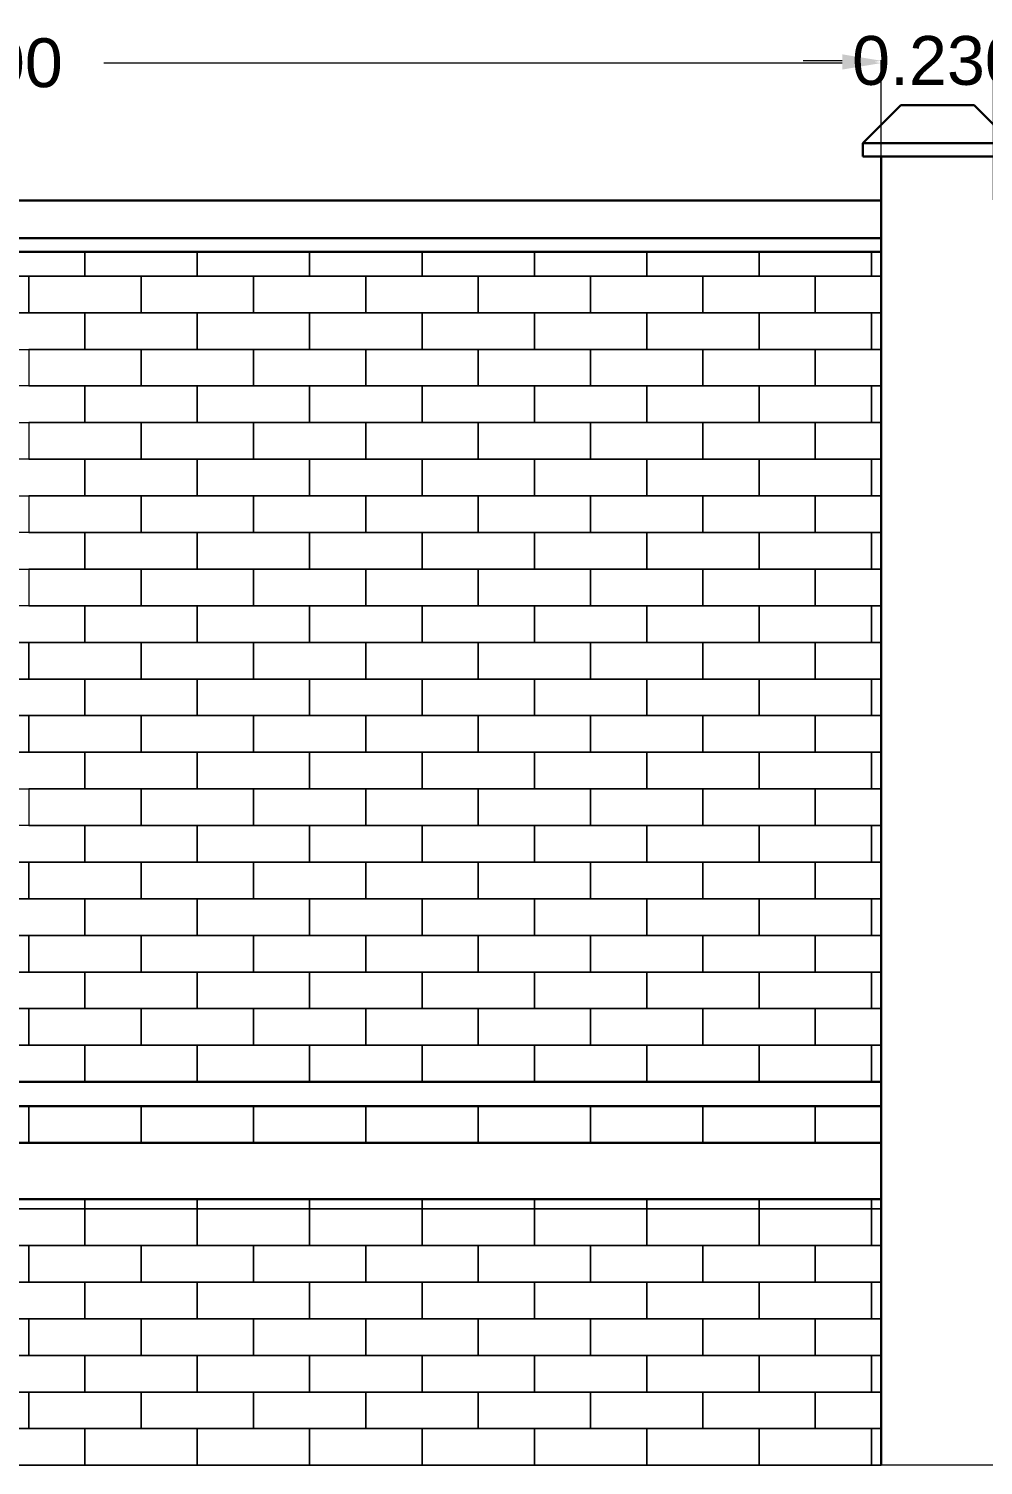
# Model space of a CAD drawing. Header units: millimetres. Extents: x 3614 to 12428, y -844 to 6844.
# Drawn here: x 5706.764 to 5708.718, y -789.498 to -786.556 of the extents above; entities that cross this region are included whole.
import ezdxf

# ---------------------------------------------------------------- set-up
doc = ezdxf.new("R2010")
doc.units = ezdxf.units.MM
doc.header["$LTSCALE"] = 40
doc.header["$MEASUREMENT"] = 0
doc.header["$PDMODE"] = 32
doc.header["$PDSIZE"] = 0.02
doc.layers.get('Defpoints').update_dxf_attribs({"linetype": 'CONTINUOUS', "lineweight": 20})
for name, color, linetype, lineweight in [('brick Hatch', 30, 'CONTINUOUS', 13), ('Dim', 220, 'CONTINUOUS', 15), ('Wall', 7, 'CONTINUOUS', 30), ('Window-Wall', 7, 'CONTINUOUS', 18)]:
    doc.layers.add(name, color=color, linetype=linetype, lineweight=lineweight)
doc.styles.add('DIM', font='arial.ttf')
doc.styles.add('Tabrej', font='GOTHIC.TTF')
doc.dimstyles.new('Tabrej', dxfattribs={"dimtxt": 0.5, "dimasz": 0.45, "dimexe": 0.18, "dimexo": 0.0625, "dimgap": 0.09, "dimtad": 0, "dimdec": 3, "dimzin": 0, "dimdsep": 46, "dimtxsty": 'Tabrej', "dimcen": 0, "dimclrd": 256, "dimclre": 256, "dimclrt": 7, "dimaunit": 1, "dimadec": 3, "dimazin": 0, "dimtfac": 1, "dimtdec": 3, "dimtofl": 0, "dimtmove": 0, "dimatfit": 3, "dimfxl": 0, "dimtolj": 1, "dimtzin": 0, "dimlwd": -1, "dimlwe": -1, "dimarcsym": 0})

# ---------------------------------------------------------------- blocks, each defined once
blk = doc.blocks.new('*D388')
at = {"layer": 'Defpoints', "color": 0, "ltscale": 0.05, "transparency": 16777216}
for p in [(5708.509, -786.6264), (5704.809, -786.9076), (5708.509, -786.9076)]:
    blk.add_point(p, dxfattribs=at)
at = {"layer": 'Dim', "ltscale": 0.05, "transparency": 16777216}
for p, q in [((5704.809, -786.9066), (5704.809, -786.6254)), ((5704.889, -786.6264), (5706.4005, -786.6264)), ((5708.429, -786.6264), (5706.9175, -786.6264)), ((5708.509, -786.9066), (5708.509, -786.6254))]:
    blk.add_line(p, q, dxfattribs=at)
for points in [[(5704.889, -786.613), (5704.889, -786.6397), (5704.809, -786.6264)], [(5708.429, -786.613), (5708.429, -786.6397), (5708.509, -786.6264)]]:
    blk.add_solid(points, dxfattribs=at)
at = {"layer": 'Dim', "color": 7, "ltscale": 0.05, "transparency": 16777216, "insert": (5706.659, -786.6264), "char_height": 0.1, "attachment_point": 5, "style": 'DIM'}
blk.add_mtext('\\A1;3.700', dxfattribs=at)
blk = doc.blocks.new('*D389')
at = {"layer": 'Defpoints', "color": 0, "ltscale": 0.05, "transparency": 16777216}
for p in [(5708.739, -786.6217), (5708.509, -786.9076), (5708.739, -786.9076)]:
    blk.add_point(p, dxfattribs=at)
at = {"layer": 'Dim', "ltscale": 0.05, "transparency": 16777216}
for p, q in [((5708.429, -786.6217), (5708.349, -786.6217)), ((5708.509, -786.9066), (5708.509, -786.6207)), ((5708.739, -786.9066), (5708.739, -786.6207)), ((5708.819, -786.6217), (5708.899, -786.6217))]:
    blk.add_line(p, q, dxfattribs=at)
for points in [[(5708.429, -786.6084), (5708.429, -786.635), (5708.509, -786.6217)], [(5708.819, -786.6084), (5708.819, -786.635), (5708.739, -786.6217)]]:
    blk.add_solid(points, dxfattribs=at)
at = {"layer": 'Dim', "color": 7, "ltscale": 0.05, "transparency": 16777216, "insert": (5708.624, -786.6217), "char_height": 0.1, "attachment_point": 5, "style": 'DIM'}
blk.add_mtext('\\A1;0.230', dxfattribs=at)

msp = doc.modelspace()

# ---------------------------------------------------------------- linework, layer by layer
at = {"layer": 'brick Hatch'}
for points in [[(5706.649, -787.0126), (5706.649, -787.0626), (5706.879, -787.0626), (5706.879, -787.0126)], [(5706.879, -787.0126), (5706.879, -787.0626), (5707.109, -787.0626), (5707.109, -787.0126)], [(5707.109, -787.0126), (5707.109, -787.0626), (5707.339, -787.0626), (5707.339, -787.0126)], [(5707.339, -787.0126), (5707.339, -787.0626), (5707.569, -787.0626), (5707.569, -787.0126)], [(5707.569, -787.0126), (5707.569, -787.0626), (5707.799, -787.0626), (5707.799, -787.0126)], [(5707.799, -787.0126), (5707.799, -787.0626), (5708.029, -787.0626), (5708.029, -787.0126)], [(5708.029, -787.0126), (5708.029, -787.0626), (5708.259, -787.0626), (5708.259, -787.0126)], [(5708.259, -787.0126), (5708.259, -787.0626), (5708.489, -787.0626), (5708.489, -787.0126)], [(5708.489, -787.0126), (5708.489, -787.0626), (5708.509, -787.0626)], [(5708.509, -787.0626), (5708.374, -787.0626), (5708.374, -787.1376), (5708.509, -787.1376)], [(5708.509, -787.1376), (5708.489, -787.1376), (5708.489, -787.2126), (5708.509, -787.2126)], [(5708.509, -787.2126), (5708.374, -787.2126), (5708.374, -787.2876), (5708.509, -787.2876)], [(5708.509, -787.2876), (5708.489, -787.2876), (5708.489, -787.3626), (5708.509, -787.3626)], [(5708.509, -787.3626), (5708.374, -787.3626), (5708.374, -787.4376), (5708.509, -787.4376)], [(5708.509, -787.4376), (5708.489, -787.4376), (5708.489, -787.5126), (5708.509, -787.5126)], [(5708.509, -787.5126), (5708.374, -787.5126), (5708.374, -787.5876), (5708.509, -787.5876)], [(5708.509, -787.5876), (5708.489, -787.5876), (5708.489, -787.6626), (5708.509, -787.6626)], [(5708.509, -787.6626), (5708.374, -787.6626), (5708.374, -787.7376), (5708.509, -787.7376)], [(5708.509, -787.7376), (5708.489, -787.7376), (5708.489, -787.8126), (5708.509, -787.8126)], [(5708.509, -787.8126), (5708.374, -787.8126), (5708.374, -787.8876), (5708.509, -787.8876)], [(5708.509, -787.8876), (5708.489, -787.8876), (5708.489, -787.9626), (5708.509, -787.9626)], [(5708.509, -787.9626), (5708.374, -787.9626), (5708.374, -788.0376), (5708.509, -788.0376)], [(5708.509, -788.0376), (5708.489, -788.0376), (5708.489, -788.1126), (5708.509, -788.1126)], [(5708.509, -788.1126), (5708.374, -788.1126), (5708.374, -788.1876), (5708.509, -788.1876)], [(5708.509, -788.1876), (5708.489, -788.1876), (5708.489, -788.2626), (5708.509, -788.2626)], [(5708.509, -788.2626), (5708.374, -788.2626), (5708.374, -788.3376), (5708.509, -788.3376)], [(5708.509, -788.3376), (5708.489, -788.3376), (5708.489, -788.4126), (5708.509, -788.4126)], [(5708.509, -788.4126), (5708.374, -788.4126), (5708.374, -788.4876), (5708.509, -788.4876)], [(5708.509, -788.4876), (5708.489, -788.4876), (5708.489, -788.5626), (5708.509, -788.5626)], [(5708.509, -788.5626), (5708.374, -788.5626), (5708.374, -788.6376), (5708.509, -788.6376)], [(5708.509, -788.6376), (5708.489, -788.6376), (5708.489, -788.7126), (5708.509, -788.7126)], [(5708.509, -788.7626), (5708.374, -788.7626), (5708.374, -788.8376), (5708.509, -788.8376)], [(5706.649, -788.9526), (5706.649, -788.9726), (5706.879, -788.9726), (5706.879, -788.9526)], [(5706.649, -788.9526), (5706.649, -788.9726), (5706.879, -788.9726), (5706.879, -788.9526)], [(5706.879, -788.9526), (5706.879, -788.9726), (5707.109, -788.9726), (5707.109, -788.9526)], [(5706.879, -788.9526), (5706.879, -788.9726), (5707.109, -788.9726), (5707.109, -788.9526)], [(5707.109, -788.9526), (5707.109, -788.9726), (5707.339, -788.9726), (5707.339, -788.9526)], [(5707.109, -788.9526), (5707.109, -788.9726), (5707.339, -788.9726), (5707.339, -788.9526)], [(5707.339, -788.9526), (5707.339, -788.9726), (5707.569, -788.9726), (5707.569, -788.9526)], [(5707.339, -788.9526), (5707.339, -788.9726), (5707.569, -788.9726), (5707.569, -788.9526)], [(5707.569, -788.9526), (5707.569, -788.9726), (5707.799, -788.9726), (5707.799, -788.9526)], [(5707.569, -788.9526), (5707.569, -788.9726), (5707.799, -788.9726), (5707.799, -788.9526)], [(5707.799, -788.9526), (5707.799, -788.9726), (5708.029, -788.9726), (5708.029, -788.9526)], [(5707.799, -788.9526), (5707.799, -788.9726), (5708.029, -788.9726), (5708.029, -788.9526)], [(5708.029, -788.9526), (5708.029, -788.9726), (5708.259, -788.9726), (5708.259, -788.9526)], [(5708.029, -788.9526), (5708.029, -788.9726), (5708.259, -788.9726), (5708.259, -788.9526)], [(5708.259, -788.9526), (5708.259, -788.9726), (5708.489, -788.9726), (5708.489, -788.9526)], [(5708.259, -788.9526), (5708.259, -788.9726), (5708.489, -788.9726), (5708.489, -788.9526)], [(5708.489, -788.9526), (5708.489, -788.9726), (5708.509, -788.9726)], [(5708.489, -788.9526), (5708.489, -788.9726), (5708.509, -788.9726)], [(5708.509, -788.9726), (5708.489, -788.9726), (5708.489, -789.0476), (5708.509, -789.0476)], [(5708.509, -789.0476), (5708.374, -789.0476), (5708.374, -789.1226), (5708.509, -789.1226)], [(5706.6777, -789.1976), (5706.879, -789.1976), (5706.879, -789.1226), (5706.649, -789.1226), (5706.649, -789.129)], [(5708.509, -789.1226), (5708.489, -789.1226), (5708.489, -789.1976), (5708.509, -789.1976)], [(5706.6403, -789.1976), (5706.534, -789.1976), (5706.534, -789.2726), (5706.764, -789.2726), (5706.764, -789.1976), (5706.6777, -789.1976)], [(5708.509, -789.1976), (5708.374, -789.1976), (5708.374, -789.2726), (5708.509, -789.2726)], [(5708.509, -789.2726), (5708.489, -789.2726), (5708.489, -789.3476), (5708.509, -789.3476)], [(5708.509, -789.3476), (5708.374, -789.3476), (5708.374, -789.4226), (5708.509, -789.4226)], [(5708.509, -789.4226), (5708.489, -789.4226), (5708.489, -789.4976), (5708.509, -789.4976)]]:
    msp.add_lwpolyline(points, dxfattribs=at)
for points in [[(5706.764, -787.0626), (5706.534, -787.0626), (5706.534, -787.1376), (5706.764, -787.1376)], [(5706.994, -787.0626), (5706.764, -787.0626), (5706.764, -787.1376), (5706.994, -787.1376)], [(5707.224, -787.0626), (5706.994, -787.0626), (5706.994, -787.1376), (5707.224, -787.1376)], [(5707.454, -787.0626), (5707.224, -787.0626), (5707.224, -787.1376), (5707.454, -787.1376)], [(5707.684, -787.0626), (5707.454, -787.0626), (5707.454, -787.1376), (5707.684, -787.1376)], [(5707.914, -787.0626), (5707.684, -787.0626), (5707.684, -787.1376), (5707.914, -787.1376)], [(5708.144, -787.0626), (5707.914, -787.0626), (5707.914, -787.1376), (5708.144, -787.1376)], [(5708.374, -787.0626), (5708.144, -787.0626), (5708.144, -787.1376), (5708.374, -787.1376)], [(5706.879, -787.1376), (5706.649, -787.1376), (5706.649, -787.2126), (5706.879, -787.2126)], [(5707.109, -787.1376), (5706.879, -787.1376), (5706.879, -787.2126), (5707.109, -787.2126)], [(5707.339, -787.1376), (5707.109, -787.1376), (5707.109, -787.2126), (5707.339, -787.2126)], [(5707.569, -787.1376), (5707.339, -787.1376), (5707.339, -787.2126), (5707.569, -787.2126)], [(5707.799, -787.1376), (5707.569, -787.1376), (5707.569, -787.2126), (5707.799, -787.2126)], [(5708.029, -787.1376), (5707.799, -787.1376), (5707.799, -787.2126), (5708.029, -787.2126)], [(5708.259, -787.1376), (5708.029, -787.1376), (5708.029, -787.2126), (5708.259, -787.2126)], [(5708.489, -787.1376), (5708.259, -787.1376), (5708.259, -787.2126), (5708.489, -787.2126)], [(5706.994, -787.2126), (5706.764, -787.2126), (5706.764, -787.2876), (5706.994, -787.2876)], [(5707.224, -787.2126), (5706.994, -787.2126), (5706.994, -787.2876), (5707.224, -787.2876)], [(5707.454, -787.2126), (5707.224, -787.2126), (5707.224, -787.2876), (5707.454, -787.2876)], [(5707.684, -787.2126), (5707.454, -787.2126), (5707.454, -787.2876), (5707.684, -787.2876)], [(5707.914, -787.2126), (5707.684, -787.2126), (5707.684, -787.2876), (5707.914, -787.2876)], [(5708.144, -787.2126), (5707.914, -787.2126), (5707.914, -787.2876), (5708.144, -787.2876)], [(5708.374, -787.2126), (5708.144, -787.2126), (5708.144, -787.2876), (5708.374, -787.2876)], [(5706.879, -787.2876), (5706.649, -787.2876), (5706.649, -787.3626), (5706.879, -787.3626)], [(5707.109, -787.2876), (5706.879, -787.2876), (5706.879, -787.3626), (5707.109, -787.3626)], [(5707.339, -787.2876), (5707.109, -787.2876), (5707.109, -787.3626), (5707.339, -787.3626)], [(5707.569, -787.2876), (5707.339, -787.2876), (5707.339, -787.3626), (5707.569, -787.3626)], [(5707.799, -787.2876), (5707.569, -787.2876), (5707.569, -787.3626), (5707.799, -787.3626)], [(5708.029, -787.2876), (5707.799, -787.2876), (5707.799, -787.3626), (5708.029, -787.3626)], [(5708.259, -787.2876), (5708.029, -787.2876), (5708.029, -787.3626), (5708.259, -787.3626)], [(5708.489, -787.2876), (5708.259, -787.2876), (5708.259, -787.3626), (5708.489, -787.3626)], [(5706.994, -787.3626), (5706.764, -787.3626), (5706.764, -787.4376), (5706.994, -787.4376)], [(5707.224, -787.3626), (5706.994, -787.3626), (5706.994, -787.4376), (5707.224, -787.4376)], [(5707.454, -787.3626), (5707.224, -787.3626), (5707.224, -787.4376), (5707.454, -787.4376)], [(5707.684, -787.3626), (5707.454, -787.3626), (5707.454, -787.4376), (5707.684, -787.4376)], [(5707.914, -787.3626), (5707.684, -787.3626), (5707.684, -787.4376), (5707.914, -787.4376)], [(5708.144, -787.3626), (5707.914, -787.3626), (5707.914, -787.4376), (5708.144, -787.4376)], [(5708.374, -787.3626), (5708.144, -787.3626), (5708.144, -787.4376), (5708.374, -787.4376)], [(5706.879, -787.4376), (5706.649, -787.4376), (5706.649, -787.5126), (5706.879, -787.5126)], [(5707.109, -787.4376), (5706.879, -787.4376), (5706.879, -787.5126), (5707.109, -787.5126)], [(5707.339, -787.4376), (5707.109, -787.4376), (5707.109, -787.5126), (5707.339, -787.5126)], [(5707.569, -787.4376), (5707.339, -787.4376), (5707.339, -787.5126), (5707.569, -787.5126)], [(5707.799, -787.4376), (5707.569, -787.4376), (5707.569, -787.5126), (5707.799, -787.5126)], [(5708.029, -787.4376), (5707.799, -787.4376), (5707.799, -787.5126), (5708.029, -787.5126)], [(5708.259, -787.4376), (5708.029, -787.4376), (5708.029, -787.5126), (5708.259, -787.5126)], [(5708.489, -787.4376), (5708.259, -787.4376), (5708.259, -787.5126), (5708.489, -787.5126)], [(5706.994, -787.5126), (5706.764, -787.5126), (5706.764, -787.5876), (5706.994, -787.5876)], [(5707.224, -787.5126), (5706.994, -787.5126), (5706.994, -787.5876), (5707.224, -787.5876)], [(5707.454, -787.5126), (5707.224, -787.5126), (5707.224, -787.5876), (5707.454, -787.5876)], [(5707.684, -787.5126), (5707.454, -787.5126), (5707.454, -787.5876), (5707.684, -787.5876)], [(5707.914, -787.5126), (5707.684, -787.5126), (5707.684, -787.5876), (5707.914, -787.5876)], [(5708.144, -787.5126), (5707.914, -787.5126), (5707.914, -787.5876), (5708.144, -787.5876)], [(5708.374, -787.5126), (5708.144, -787.5126), (5708.144, -787.5876), (5708.374, -787.5876)], [(5706.879, -787.5876), (5706.649, -787.5876), (5706.649, -787.6626), (5706.879, -787.6626)], [(5707.109, -787.5876), (5706.879, -787.5876), (5706.879, -787.6626), (5707.109, -787.6626)], [(5707.339, -787.5876), (5707.109, -787.5876), (5707.109, -787.6626), (5707.339, -787.6626)], [(5707.569, -787.5876), (5707.339, -787.5876), (5707.339, -787.6626), (5707.569, -787.6626)], [(5707.799, -787.5876), (5707.569, -787.5876), (5707.569, -787.6626), (5707.799, -787.6626)], [(5708.029, -787.5876), (5707.799, -787.5876), (5707.799, -787.6626), (5708.029, -787.6626)], [(5708.259, -787.5876), (5708.029, -787.5876), (5708.029, -787.6626), (5708.259, -787.6626)], [(5708.489, -787.5876), (5708.259, -787.5876), (5708.259, -787.6626), (5708.489, -787.6626)], [(5706.994, -787.6626), (5706.764, -787.6626), (5706.764, -787.7376), (5706.994, -787.7376)], [(5707.224, -787.6626), (5706.994, -787.6626), (5706.994, -787.7376), (5707.224, -787.7376)], [(5707.454, -787.6626), (5707.224, -787.6626), (5707.224, -787.7376), (5707.454, -787.7376)], [(5707.684, -787.6626), (5707.454, -787.6626), (5707.454, -787.7376), (5707.684, -787.7376)], [(5707.914, -787.6626), (5707.684, -787.6626), (5707.684, -787.7376), (5707.914, -787.7376)], [(5708.144, -787.6626), (5707.914, -787.6626), (5707.914, -787.7376), (5708.144, -787.7376)], [(5708.374, -787.6626), (5708.144, -787.6626), (5708.144, -787.7376), (5708.374, -787.7376)], [(5706.879, -787.7376), (5706.649, -787.7376), (5706.649, -787.8126), (5706.879, -787.8126)], [(5707.109, -787.7376), (5706.879, -787.7376), (5706.879, -787.8126), (5707.109, -787.8126)], [(5707.339, -787.7376), (5707.109, -787.7376), (5707.109, -787.8126), (5707.339, -787.8126)], [(5707.569, -787.7376), (5707.339, -787.7376), (5707.339, -787.8126), (5707.569, -787.8126)], [(5707.799, -787.7376), (5707.569, -787.7376), (5707.569, -787.8126), (5707.799, -787.8126)], [(5708.029, -787.7376), (5707.799, -787.7376), (5707.799, -787.8126), (5708.029, -787.8126)], [(5708.259, -787.7376), (5708.029, -787.7376), (5708.029, -787.8126), (5708.259, -787.8126)], [(5708.489, -787.7376), (5708.259, -787.7376), (5708.259, -787.8126), (5708.489, -787.8126)], [(5706.764, -787.8126), (5706.534, -787.8126), (5706.534, -787.8876), (5706.764, -787.8876)], [(5706.994, -787.8126), (5706.764, -787.8126), (5706.764, -787.8876), (5706.994, -787.8876)], [(5707.224, -787.8126), (5706.994, -787.8126), (5706.994, -787.8876), (5707.224, -787.8876)], [(5707.454, -787.8126), (5707.224, -787.8126), (5707.224, -787.8876), (5707.454, -787.8876)], [(5707.684, -787.8126), (5707.454, -787.8126), (5707.454, -787.8876), (5707.684, -787.8876)], [(5707.914, -787.8126), (5707.684, -787.8126), (5707.684, -787.8876), (5707.914, -787.8876)], [(5708.144, -787.8126), (5707.914, -787.8126), (5707.914, -787.8876), (5708.144, -787.8876)], [(5708.374, -787.8126), (5708.144, -787.8126), (5708.144, -787.8876), (5708.374, -787.8876)], [(5706.879, -787.8876), (5706.649, -787.8876), (5706.649, -787.9626), (5706.879, -787.9626)], [(5707.109, -787.8876), (5706.879, -787.8876), (5706.879, -787.9626), (5707.109, -787.9626)], [(5707.339, -787.8876), (5707.109, -787.8876), (5707.109, -787.9626), (5707.339, -787.9626)], [(5707.569, -787.8876), (5707.339, -787.8876), (5707.339, -787.9626), (5707.569, -787.9626)], [(5707.799, -787.8876), (5707.569, -787.8876), (5707.569, -787.9626), (5707.799, -787.9626)], [(5708.029, -787.8876), (5707.799, -787.8876), (5707.799, -787.9626), (5708.029, -787.9626)], [(5708.259, -787.8876), (5708.029, -787.8876), (5708.029, -787.9626), (5708.259, -787.9626)], [(5708.489, -787.8876), (5708.259, -787.8876), (5708.259, -787.9626), (5708.489, -787.9626)], [(5706.764, -787.9626), (5706.534, -787.9626), (5706.534, -788.0376), (5706.764, -788.0376)], [(5706.994, -787.9626), (5706.764, -787.9626), (5706.764, -788.0376), (5706.994, -788.0376)], [(5707.224, -787.9626), (5706.994, -787.9626), (5706.994, -788.0376), (5707.224, -788.0376)], [(5707.454, -787.9626), (5707.224, -787.9626), (5707.224, -788.0376), (5707.454, -788.0376)], [(5707.684, -787.9626), (5707.454, -787.9626), (5707.454, -788.0376), (5707.684, -788.0376)], [(5707.914, -787.9626), (5707.684, -787.9626), (5707.684, -788.0376), (5707.914, -788.0376)], [(5708.144, -787.9626), (5707.914, -787.9626), (5707.914, -788.0376), (5708.144, -788.0376)], [(5708.374, -787.9626), (5708.144, -787.9626), (5708.144, -788.0376), (5708.374, -788.0376)], [(5706.879, -788.0376), (5706.649, -788.0376), (5706.649, -788.1126), (5706.879, -788.1126)], [(5707.109, -788.0376), (5706.879, -788.0376), (5706.879, -788.1126), (5707.109, -788.1126)], [(5707.339, -788.0376), (5707.109, -788.0376), (5707.109, -788.1126), (5707.339, -788.1126)], [(5707.569, -788.0376), (5707.339, -788.0376), (5707.339, -788.1126), (5707.569, -788.1126)], [(5707.799, -788.0376), (5707.569, -788.0376), (5707.569, -788.1126), (5707.799, -788.1126)], [(5708.029, -788.0376), (5707.799, -788.0376), (5707.799, -788.1126), (5708.029, -788.1126)], [(5708.259, -788.0376), (5708.029, -788.0376), (5708.029, -788.1126), (5708.259, -788.1126)], [(5708.489, -788.0376), (5708.259, -788.0376), (5708.259, -788.1126), (5708.489, -788.1126)], [(5706.994, -788.1126), (5706.764, -788.1126), (5706.764, -788.1876), (5706.994, -788.1876)], [(5707.224, -788.1126), (5706.994, -788.1126), (5706.994, -788.1876), (5707.224, -788.1876)], [(5707.454, -788.1126), (5707.224, -788.1126), (5707.224, -788.1876), (5707.454, -788.1876)], [(5707.684, -788.1126), (5707.454, -788.1126), (5707.454, -788.1876), (5707.684, -788.1876)], [(5707.914, -788.1126), (5707.684, -788.1126), (5707.684, -788.1876), (5707.914, -788.1876)], [(5708.144, -788.1126), (5707.914, -788.1126), (5707.914, -788.1876), (5708.144, -788.1876)], [(5708.374, -788.1126), (5708.144, -788.1126), (5708.144, -788.1876), (5708.374, -788.1876)], [(5706.879, -788.1876), (5706.649, -788.1876), (5706.649, -788.2626), (5706.879, -788.2626)], [(5707.109, -788.1876), (5706.879, -788.1876), (5706.879, -788.2626), (5707.109, -788.2626)], [(5707.339, -788.1876), (5707.109, -788.1876), (5707.109, -788.2626), (5707.339, -788.2626)], [(5707.569, -788.1876), (5707.339, -788.1876), (5707.339, -788.2626), (5707.569, -788.2626)], [(5707.799, -788.1876), (5707.569, -788.1876), (5707.569, -788.2626), (5707.799, -788.2626)], [(5708.029, -788.1876), (5707.799, -788.1876), (5707.799, -788.2626), (5708.029, -788.2626)], [(5708.259, -788.1876), (5708.029, -788.1876), (5708.029, -788.2626), (5708.259, -788.2626)], [(5708.489, -788.1876), (5708.259, -788.1876), (5708.259, -788.2626), (5708.489, -788.2626)], [(5706.764, -788.2626), (5706.534, -788.2626), (5706.534, -788.3376), (5706.764, -788.3376)], [(5706.994, -788.2626), (5706.764, -788.2626), (5706.764, -788.3376), (5706.994, -788.3376)], [(5707.224, -788.2626), (5706.994, -788.2626), (5706.994, -788.3376), (5707.224, -788.3376)], [(5707.454, -788.2626), (5707.224, -788.2626), (5707.224, -788.3376), (5707.454, -788.3376)], [(5707.684, -788.2626), (5707.454, -788.2626), (5707.454, -788.3376), (5707.684, -788.3376)], [(5707.914, -788.2626), (5707.684, -788.2626), (5707.684, -788.3376), (5707.914, -788.3376)], [(5708.144, -788.2626), (5707.914, -788.2626), (5707.914, -788.3376), (5708.144, -788.3376)], [(5708.374, -788.2626), (5708.144, -788.2626), (5708.144, -788.3376), (5708.374, -788.3376)], [(5706.879, -788.3376), (5706.649, -788.3376), (5706.649, -788.4126), (5706.879, -788.4126)], [(5707.109, -788.3376), (5706.879, -788.3376), (5706.879, -788.4126), (5707.109, -788.4126)], [(5707.339, -788.3376), (5707.109, -788.3376), (5707.109, -788.4126), (5707.339, -788.4126)], [(5707.569, -788.3376), (5707.339, -788.3376), (5707.339, -788.4126), (5707.569, -788.4126)], [(5707.799, -788.3376), (5707.569, -788.3376), (5707.569, -788.4126), (5707.799, -788.4126)], [(5708.029, -788.3376), (5707.799, -788.3376), (5707.799, -788.4126), (5708.029, -788.4126)], [(5708.259, -788.3376), (5708.029, -788.3376), (5708.029, -788.4126), (5708.259, -788.4126)], [(5708.489, -788.3376), (5708.259, -788.3376), (5708.259, -788.4126), (5708.489, -788.4126)], [(5706.764, -788.4126), (5706.534, -788.4126), (5706.534, -788.4876), (5706.764, -788.4876)], [(5706.994, -788.4126), (5706.764, -788.4126), (5706.764, -788.4876), (5706.994, -788.4876)], [(5707.224, -788.4126), (5706.994, -788.4126), (5706.994, -788.4876), (5707.224, -788.4876)], [(5707.454, -788.4126), (5707.224, -788.4126), (5707.224, -788.4876), (5707.454, -788.4876)], [(5707.684, -788.4126), (5707.454, -788.4126), (5707.454, -788.4876), (5707.684, -788.4876)], [(5707.914, -788.4126), (5707.684, -788.4126), (5707.684, -788.4876), (5707.914, -788.4876)], [(5708.144, -788.4126), (5707.914, -788.4126), (5707.914, -788.4876), (5708.144, -788.4876)], [(5708.374, -788.4126), (5708.144, -788.4126), (5708.144, -788.4876), (5708.374, -788.4876)], [(5706.879, -788.4876), (5706.649, -788.4876), (5706.649, -788.5626), (5706.879, -788.5626)], [(5707.109, -788.4876), (5706.879, -788.4876), (5706.879, -788.5626), (5707.109, -788.5626)], [(5707.339, -788.4876), (5707.109, -788.4876), (5707.109, -788.5626), (5707.339, -788.5626)], [(5707.569, -788.4876), (5707.339, -788.4876), (5707.339, -788.5626), (5707.569, -788.5626)], [(5707.799, -788.4876), (5707.569, -788.4876), (5707.569, -788.5626), (5707.799, -788.5626)], [(5708.029, -788.4876), (5707.799, -788.4876), (5707.799, -788.5626), (5708.029, -788.5626)], [(5708.259, -788.4876), (5708.029, -788.4876), (5708.029, -788.5626), (5708.259, -788.5626)], [(5708.489, -788.4876), (5708.259, -788.4876), (5708.259, -788.5626), (5708.489, -788.5626)], [(5706.764, -788.5626), (5706.534, -788.5626), (5706.534, -788.6376), (5706.764, -788.6376)], [(5706.994, -788.5626), (5706.764, -788.5626), (5706.764, -788.6376), (5706.994, -788.6376)], [(5707.224, -788.5626), (5706.994, -788.5626), (5706.994, -788.6376), (5707.224, -788.6376)], [(5707.454, -788.5626), (5707.224, -788.5626), (5707.224, -788.6376), (5707.454, -788.6376)], [(5707.684, -788.5626), (5707.454, -788.5626), (5707.454, -788.6376), (5707.684, -788.6376)], [(5707.914, -788.5626), (5707.684, -788.5626), (5707.684, -788.6376), (5707.914, -788.6376)], [(5708.144, -788.5626), (5707.914, -788.5626), (5707.914, -788.6376), (5708.144, -788.6376)], [(5708.374, -788.5626), (5708.144, -788.5626), (5708.144, -788.6376), (5708.374, -788.6376)], [(5706.879, -788.6376), (5706.649, -788.6376), (5706.649, -788.7126), (5706.879, -788.7126)], [(5707.109, -788.6376), (5706.879, -788.6376), (5706.879, -788.7126), (5707.109, -788.7126)], [(5707.339, -788.6376), (5707.109, -788.6376), (5707.109, -788.7126), (5707.339, -788.7126)], [(5707.569, -788.6376), (5707.339, -788.6376), (5707.339, -788.7126), (5707.569, -788.7126)], [(5707.799, -788.6376), (5707.569, -788.6376), (5707.569, -788.7126), (5707.799, -788.7126)], [(5708.029, -788.6376), (5707.799, -788.6376), (5707.799, -788.7126), (5708.029, -788.7126)], [(5708.259, -788.6376), (5708.029, -788.6376), (5708.029, -788.7126), (5708.259, -788.7126)], [(5708.489, -788.6376), (5708.259, -788.6376), (5708.259, -788.7126), (5708.489, -788.7126)], [(5706.764, -788.7626), (5706.534, -788.7626), (5706.534, -788.8376), (5706.764, -788.8376)], [(5706.994, -788.7626), (5706.764, -788.7626), (5706.764, -788.8376), (5706.994, -788.8376)], [(5707.224, -788.7626), (5706.994, -788.7626), (5706.994, -788.8376), (5707.224, -788.8376)], [(5707.454, -788.7626), (5707.224, -788.7626), (5707.224, -788.8376), (5707.454, -788.8376)], [(5707.684, -788.7626), (5707.454, -788.7626), (5707.454, -788.8376), (5707.684, -788.8376)], [(5707.914, -788.7626), (5707.684, -788.7626), (5707.684, -788.8376), (5707.914, -788.8376)], [(5708.144, -788.7626), (5707.914, -788.7626), (5707.914, -788.8376), (5708.144, -788.8376)], [(5708.374, -788.7626), (5708.144, -788.7626), (5708.144, -788.8376), (5708.374, -788.8376)], [(5706.879, -788.9726), (5706.649, -788.9726), (5706.649, -789.0476), (5706.879, -789.0476)], [(5707.109, -788.9726), (5706.879, -788.9726), (5706.879, -789.0476), (5707.109, -789.0476)], [(5707.339, -788.9726), (5707.109, -788.9726), (5707.109, -789.0476), (5707.339, -789.0476)], [(5707.569, -788.9726), (5707.339, -788.9726), (5707.339, -789.0476), (5707.569, -789.0476)], [(5707.799, -788.9726), (5707.569, -788.9726), (5707.569, -789.0476), (5707.799, -789.0476)], [(5708.029, -788.9726), (5707.799, -788.9726), (5707.799, -789.0476), (5708.029, -789.0476)], [(5708.259, -788.9726), (5708.029, -788.9726), (5708.029, -789.0476), (5708.259, -789.0476)], [(5708.489, -788.9726), (5708.259, -788.9726), (5708.259, -789.0476), (5708.489, -789.0476)], [(5706.764, -789.0476), (5706.534, -789.0476), (5706.534, -789.1226), (5706.764, -789.1226)], [(5706.994, -789.0476), (5706.764, -789.0476), (5706.764, -789.1226), (5706.994, -789.1226)], [(5707.224, -789.0476), (5706.994, -789.0476), (5706.994, -789.1226), (5707.224, -789.1226)], [(5707.454, -789.0476), (5707.224, -789.0476), (5707.224, -789.1226), (5707.454, -789.1226)], [(5707.684, -789.0476), (5707.454, -789.0476), (5707.454, -789.1226), (5707.684, -789.1226)], [(5707.914, -789.0476), (5707.684, -789.0476), (5707.684, -789.1226), (5707.914, -789.1226)], [(5708.144, -789.0476), (5707.914, -789.0476), (5707.914, -789.1226), (5708.144, -789.1226)], [(5708.374, -789.0476), (5708.144, -789.0476), (5708.144, -789.1226), (5708.374, -789.1226)], [(5707.109, -789.1226), (5706.879, -789.1226), (5706.879, -789.1976), (5707.109, -789.1976)], [(5707.339, -789.1226), (5707.109, -789.1226), (5707.109, -789.1976), (5707.339, -789.1976)], [(5707.569, -789.1226), (5707.339, -789.1226), (5707.339, -789.1976), (5707.569, -789.1976)], [(5707.799, -789.1226), (5707.569, -789.1226), (5707.569, -789.1976), (5707.799, -789.1976)], [(5708.029, -789.1226), (5707.799, -789.1226), (5707.799, -789.1976), (5708.029, -789.1976)], [(5708.259, -789.1226), (5708.029, -789.1226), (5708.029, -789.1976), (5708.259, -789.1976)], [(5708.489, -789.1226), (5708.259, -789.1226), (5708.259, -789.1976), (5708.489, -789.1976)], [(5706.994, -789.1976), (5706.764, -789.1976), (5706.764, -789.2726), (5706.994, -789.2726)], [(5707.224, -789.1976), (5706.994, -789.1976), (5706.994, -789.2726), (5707.224, -789.2726)], [(5707.454, -789.1976), (5707.224, -789.1976), (5707.224, -789.2726), (5707.454, -789.2726)], [(5707.684, -789.1976), (5707.454, -789.1976), (5707.454, -789.2726), (5707.684, -789.2726)], [(5707.914, -789.1976), (5707.684, -789.1976), (5707.684, -789.2726), (5707.914, -789.2726)], [(5708.144, -789.1976), (5707.914, -789.1976), (5707.914, -789.2726), (5708.144, -789.2726)], [(5708.374, -789.1976), (5708.144, -789.1976), (5708.144, -789.2726), (5708.374, -789.2726)], [(5706.879, -789.2726), (5706.649, -789.2726), (5706.649, -789.3476), (5706.879, -789.3476)], [(5707.109, -789.2726), (5706.879, -789.2726), (5706.879, -789.3476), (5707.109, -789.3476)], [(5707.339, -789.2726), (5707.109, -789.2726), (5707.109, -789.3476), (5707.339, -789.3476)], [(5707.569, -789.2726), (5707.339, -789.2726), (5707.339, -789.3476), (5707.569, -789.3476)], [(5707.799, -789.2726), (5707.569, -789.2726), (5707.569, -789.3476), (5707.799, -789.3476)], [(5708.029, -789.2726), (5707.799, -789.2726), (5707.799, -789.3476), (5708.029, -789.3476)], [(5708.259, -789.2726), (5708.029, -789.2726), (5708.029, -789.3476), (5708.259, -789.3476)], [(5708.489, -789.2726), (5708.259, -789.2726), (5708.259, -789.3476), (5708.489, -789.3476)], [(5706.764, -789.3476), (5706.534, -789.3476), (5706.534, -789.4226), (5706.764, -789.4226)], [(5706.994, -789.3476), (5706.764, -789.3476), (5706.764, -789.4226), (5706.994, -789.4226)], [(5707.224, -789.3476), (5706.994, -789.3476), (5706.994, -789.4226), (5707.224, -789.4226)], [(5707.454, -789.3476), (5707.224, -789.3476), (5707.224, -789.4226), (5707.454, -789.4226)], [(5707.684, -789.3476), (5707.454, -789.3476), (5707.454, -789.4226), (5707.684, -789.4226)], [(5707.914, -789.3476), (5707.684, -789.3476), (5707.684, -789.4226), (5707.914, -789.4226)], [(5708.144, -789.3476), (5707.914, -789.3476), (5707.914, -789.4226), (5708.144, -789.4226)], [(5708.374, -789.3476), (5708.144, -789.3476), (5708.144, -789.4226), (5708.374, -789.4226)], [(5706.879, -789.4226), (5706.649, -789.4226), (5706.649, -789.4976), (5706.879, -789.4976)], [(5707.109, -789.4226), (5706.879, -789.4226), (5706.879, -789.4976), (5707.109, -789.4976)], [(5707.339, -789.4226), (5707.109, -789.4226), (5707.109, -789.4976), (5707.339, -789.4976)], [(5707.569, -789.4226), (5707.339, -789.4226), (5707.339, -789.4976), (5707.569, -789.4976)], [(5707.799, -789.4226), (5707.569, -789.4226), (5707.569, -789.4976), (5707.799, -789.4976)], [(5708.029, -789.4226), (5707.799, -789.4226), (5707.799, -789.4976), (5708.029, -789.4976)], [(5708.259, -789.4226), (5708.029, -789.4226), (5708.029, -789.4976), (5708.259, -789.4976)], [(5708.489, -789.4226), (5708.259, -789.4226), (5708.259, -789.4976), (5708.489, -789.4976)]]:
    msp.add_lwpolyline(points, close=True, dxfattribs=at)
at = {"layer": 'Wall'}
for p, q in [((5708.4715, -786.7901), (5708.549, -786.7126)), ((5708.4715, -786.7901), (5708.549, -786.7126)), ((5708.549, -786.7126), (5708.699, -786.7126)), ((5708.549, -786.7126), (5708.699, -786.7126)), ((5708.7765, -786.7901), (5708.699, -786.7126)), ((5708.7765, -786.7901), (5708.699, -786.7126)), ((5708.4715, -786.7901), (5708.7765, -786.7901)), ((5708.4715, -786.8176), (5708.4715, -786.7901)), ((5708.4715, -786.7901), (5708.7765, -786.7901)), ((5708.4715, -786.8176), (5708.4715, -786.7901)), ((5708.4715, -786.8176), (5708.7765, -786.8176)), ((5708.4715, -786.8176), (5708.7765, -786.8176)), ((5708.509, -788.8376), (5708.509, -786.8176)), ((5708.509, -788.8376), (5708.509, -786.8176)), ((5704.809, -786.9076), (5708.509, -786.9076)), ((5704.809, -786.9851), (5708.509, -786.9851)), ((5704.809, -787.0126), (5708.509, -787.0126)), ((5704.809, -788.7126), (5708.509, -788.7126)), ((5704.809, -788.7626), (5708.509, -788.7626)), ((5704.809, -788.8376), (5708.509, -788.8376)), ((5708.509, -789.4976), (5708.509, -788.8376)), ((5708.509, -789.4976), (5708.509, -788.8376)), ((5704.809, -788.9526), (5708.509, -788.9526))]:
    msp.add_line(p, q, dxfattribs=at)
at = {"layer": 'Window-Wall'}
for p, q in [((5708.509, -788.7126), (5704.809, -788.7126)), ((5704.809, -788.7626), (5708.509, -788.7626)), ((5721.4868, -789.4976), (5691.8312, -789.4976))]:
    msp.add_line(p, q, dxfattribs=at)

# ---------------------------------------------------------------- dimensions: what is measured, and where the dimension line sits
at = {"layer": 'Dim', "ltscale": 0.05}
dim = msp.add_linear_dim(base=(5708.509, -786.6264), p1=(5704.809, -786.9076), p2=(5708.509, -786.9076), dimstyle='Tabrej', override={"dimtxt": 0.1, "dimasz": 0.08, "dimexe": 0.001, "dimexo": 0.001, "dimpost": '\\X', "dimtxsty": 'DIM', "dimfxl": 0.18, "dimarcsym": 1}, dxfattribs=at)
dim.commit()
dim.dimension.update_dxf_attribs({"geometry": '*D388', "text_midpoint": (5706.659, -786.6264)})
dim = msp.add_linear_dim(base=(5708.739, -786.6217), p1=(5708.509, -786.9076), p2=(5708.739, -786.9076), dimstyle='Tabrej', override={"dimtxt": 0.1, "dimasz": 0.08, "dimexe": 0.001, "dimexo": 0.001, "dimpost": '\\X', "dimtxsty": 'DIM', "dimfxl": 0.18, "dimarcsym": 1}, dxfattribs=at)
dim.commit()
dim.dimension.update_dxf_attribs({"geometry": '*D389', "text_midpoint": (5708.624, -786.6217), "dimtype": 160})

doc.saveas('drawing.dxf')
